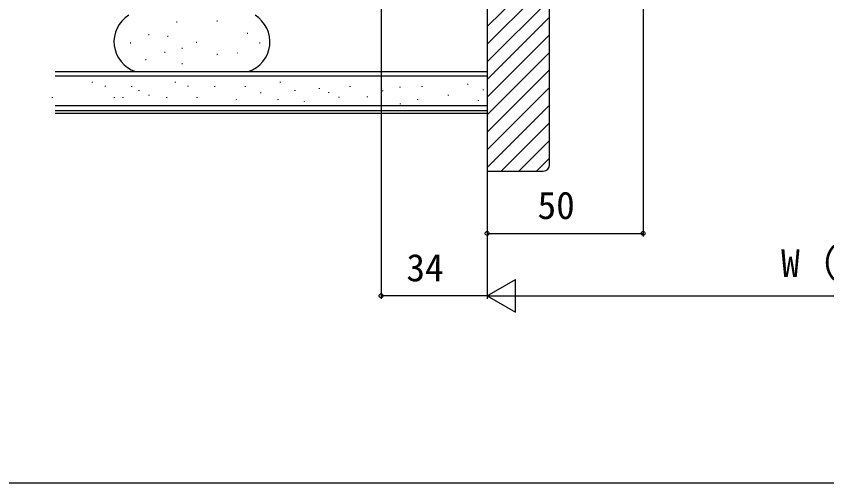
# Model space of a CAD drawing. Units: millimetres, scale not verified. Extents: x -525 to 525, y -783 to 779.
# Drawn here: x -36.5 to 223.4, y -782.9 to -633.2 of the extents above; entities that cross this region are included whole.
import ezdxf
from ezdxf.enums import TextEntityAlignment as Align

# ---------------------------------------------------------------- set-up
doc = ezdxf.new("R2010")
doc.units = ezdxf.units.MM
doc.header["$LTSCALE"] = 4
for name, color, linetype in [('0-7_YKK_D', 6, 'Continuous'), ('0-8_YKK_ZWAK', 7, 'Continuous'), ('0-9_YSS_K', 3, 'Continuous'), ('0-A_YSS_KE', 3, 'Continuous')]:
    doc.layers.add(name, color=color, linetype=linetype)
doc.styles.add('ＭＳ ゴシック', font='')
doc.styles.get('ＭＳ ゴシック').set_extended_font_data('MS Gothic')

msp = doc.modelspace()

# ---------------------------------------------------------------- linework, layer by layer
at = {"layer": '0-7_YKK_D'}
for p, q in [((80.5, -452.927), (80.5, -723.9)), ((164.5, -525.591), (164.5, -703.9)), ((114.5, -682.9), (114.5, -723.9)), ((114.5, -682.9), (114.5, -723.9)), ((114.5, -682.9), (114.5, -703.9)), ((114.5, -702.9), (164.5, -702.9)), ((114.5, -722.9), (123.593, -717.65)), ((123.593, -728.15), (123.593, -717.65)), ((114.5, -722.9), (80.5, -722.9)), ((114.5, -722.9), (123.593, -728.15)), ((114.5, -722.9), (132.686, -722.9)), ((125, -722.9), (346, -722.9))]:
    msp.add_line(p, q, dxfattribs=at)
for centre in [(114.5, -702.9), (164.5, -702.9), (80.5, -722.9)]:
    msp.add_circle(centre, 0.637, dxfattribs=at)
at = {"layer": '0-8_YKK_ZWAK'}
msp.add_lwpolyline([(-525, -782.9), (525, -782.9), (525, 747.1)], dxfattribs=at)
at = {"layer": '0-9_YSS_K'}
for p, q in [((134.5, -616.503), (114.5, -636.503)), ((134.5, -622.16), (114.5, -642.16)), ((134.5, -627.817), (114.5, -647.817)), ((134.5, -633.474), (114.5, -653.474)), ((15.129, -635.054), (14.929, -635.054)), ((28.039, -634.81), (27.839, -634.81)), ((6.117, -639.194), (5.917, -639.194)), ((37.782, -638.707), (37.582, -638.707)), ((134.5, -639.13), (114.5, -659.13)), ((12.207, -639.681), (12.007, -639.681)), ((21.462, -641.63), (21.262, -641.63)), ((0.272, -641.874), (0.072, -641.874)), ((16.834, -643.579), (16.634, -643.579)), ((41.679, -641.874), (41.479, -641.874)), ((11.232, -644.796), (11.032, -644.796)), ((28.039, -645.527), (27.839, -645.527)), ((34.615, -645.04), (34.415, -645.04)), ((134.5, -644.787), (114.5, -664.787)), ((5.143, -647.232), (4.943, -647.232)), ((16.834, -648.45), (16.634, -648.45)), ((134.5, -650.444), (114.5, -670.444)), ((114.5, -652.4), (-24, -652.4)), ((-12.11, -654.272), (-12.11, -654.472)), ((14.465, -654.272), (14.465, -654.472)), ((48.106, -654.214), (48.106, -654.414)), ((-7.99, -655.577), (-7.99, -655.777)), ((0.478, -655.671), (0.478, -655.871)), ((2.839, -656.946), (2.839, -657.146)), ((18.585, -655.577), (18.585, -655.777)), ((27.054, -655.671), (27.054, -655.871)), ((36.917, -655.613), (36.917, -655.813)), ((52.817, -656.946), (52.817, -657.146)), ((60.695, -656.312), (60.695, -656.512)), ((70.486, -655.613), (70.486, -655.813)), ((80.976, -657.012), (80.976, -657.212)), ((86.484, -655.834), (86.484, -656.034)), ((93.565, -655.613), (93.565, -655.813)), ((108.251, -654.913), (108.251, -655.113)), ((113.185, -656.718), (113.185, -656.918)), ((134.5, -656.101), (114.5, -676.101)), ((-24.908, -659.168), (-24.908, -659.368)), ((-5.117, -659.168), (-5.117, -659.368)), ((-2.319, -659.168), (-2.319, -659.368)), ((6.073, -658.469), (6.073, -658.669)), ((11.668, -659.168), (11.668, -659.368)), ((21.459, -659.168), (21.459, -659.368)), ((34.047, -659.867), (34.047, -660.067)), ((41.812, -657.711), (41.812, -657.911)), ((47.407, -659.809), (47.407, -660.009)), ((63.69, -657.602), (63.69, -657.802)), ((66.989, -659.11), (66.989, -659.31)), ((76.013, -658.972), (76.013, -659.172)), ((92.166, -659.809), (92.166, -660.009)), ((101.957, -658.41), (101.957, -658.61)), ((114.5, -661.9), (-24, -661.9)), ((55.799, -660.508), (55.799, -660.708)), ((86.571, -661.208), (86.571, -661.408)), ((111.639, -660.141), (111.639, -660.341)), ((134.5, -661.758), (114.5, -681.758)), ((114.5, -664.4), (-24, -664.4)), ((134.5, -667.415), (119.015, -682.9)), ((134.5, -673.072), (124.672, -682.9)), ((134.5, -678.728), (130.328, -682.9))]:
    msp.add_line(p, q, dxfattribs=at)
at = {"layer": '0-A_YSS_KE'}
for p, q in [((-24, -650.9), (114.5, -650.9)), ((114.5, -649.9), (114.5, -662.4)), ((-24, -663.4), (114.5, -663.4))]:
    msp.add_line(p, q, dxfattribs=at)
for points in [[(114.5, -535.9), (114.5, -682.9), (132.5, -682.9)], [(134.5, -680.9), (134.5, -537.9), (132.5, -535.9), (114.5, -535.9)]]:
    msp.add_lwpolyline(points, dxfattribs=at)
for centre, radius, start, end in [((4.854, -641.4), 10, 121.78833, 251.80513), ((34.854, -641.4), 10, 288.19487, 58.21167), ((132.5, -680.9), 2, 270, 359.99998)]:
    msp.add_arc(centre, radius, start, end, dxfattribs=at)

# ---------------------------------------------------------------- texts
at = {"layer": '0-7_YKK_D', "style": 'ＭＳ ゴシック'}
for s, p in [('50', (130.636, -700.9)), ('W（982）', (208.739, -719.468)), ('34', (88.602, -720.9))]:
    msp.add_text(s, height=8.798, dxfattribs=at).set_placement(p, align=Align.BOTTOM_LEFT)

doc.saveas('drawing.dxf')
